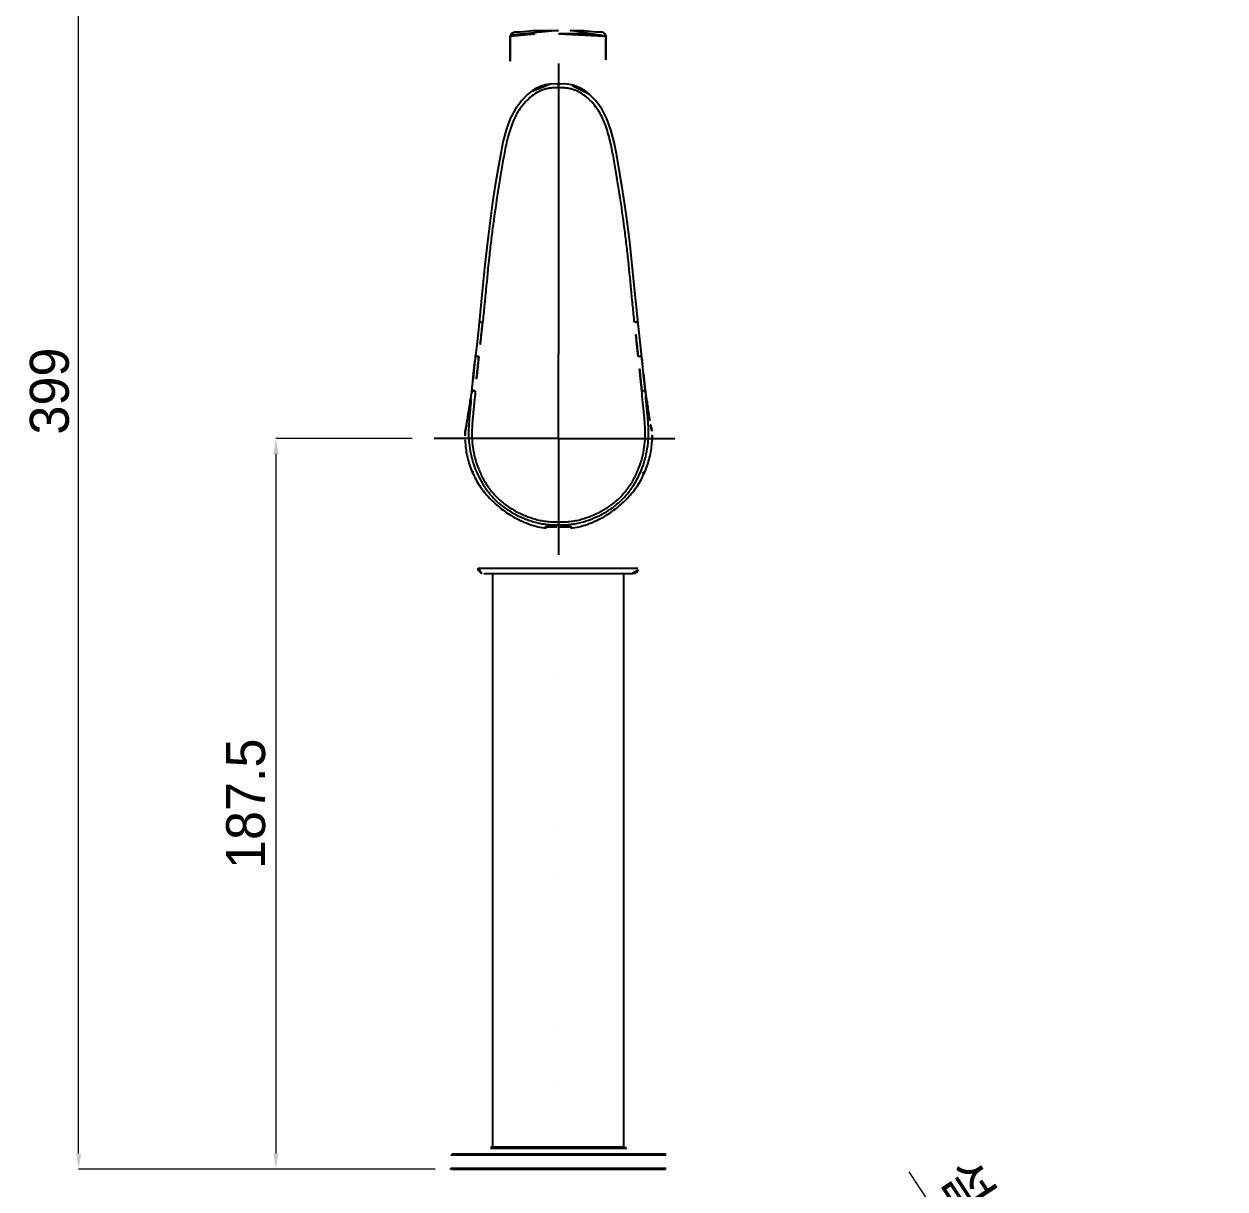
# Model space of a CAD drawing. Extents: x 16296671794 to 16296672922, y -37409618160 to -37409617334.
# Drawn here: x 16296671989.8 to 16296672298, y -37409617832.6 to -37409617533.7 of the extents above; entities that cross this region are included whole.
import ezdxf

# ---------------------------------------------------------------- set-up
doc = ezdxf.new("R2010")
doc.units = 0
doc.header["$LTSCALE"] = 10
doc.header["$MEASUREMENT"] = 0
doc.header["$PDMODE"] = 3
doc.header["$PDSIZE"] = -10
doc.linetypes.add('ACAD_ISO08W100', pattern=[36, 24, -3, 6, -3])
doc.linetypes.add('CENTER', pattern=[50.8, 31.75, -6.35, 6.35, -6.35])
doc.layers.get('0').update_dxf_attribs({"linetype": 'CONTINUOUS'})
doc.layers.get('DEFPOINTS').update_dxf_attribs({"linetype": 'CONTINUOUS'})
doc.layers.add('中心线', color=1, linetype='ACAD_ISO08W100', lineweight=20)
doc.layers.add('标注', color=1, linetype='CONTINUOUS')
doc.styles.add('Daelim Dimension', font='')
doc.styles.get('Daelim Dimension').set_extended_font_data('나눔고딕')
doc.dimstyles.new('DEFAULT', dxfattribs={"dimscale": 2, "dimtxt": 2, "dimasz": 2, "dimexe": 0, "dimexo": 2, "dimgap": 1, "dimtad": 1, "dimdec": 1, "dimzin": 9, "dimdsep": 46, "dimtxsty": 'Daelim Dimension', "dimcen": 0.5, "dimclrd": 252, "dimclre": 252, "dimclrt": 3, "dimadec": 1, "dimazin": 0, "dimtfac": 1, "dimtdec": 1, "dimtix": 1, "dimtmove": 0, "dimatfit": 3, "dimfxl": 1, "dimtolj": 1, "dimtzin": 1, "dimlwd": 9, "dimlwe": 9, "dimarcsym": 0})

# ---------------------------------------------------------------- blocks, each defined once
blk = doc.blocks.new('*D22')
at = {"color": 5, "lineweight": 9, "ltscale": 0.5, "transparency": 16777216}
for p, q in [((16296672089.391609, -37409617640.021133), (16296672054.406191, -37409617640.021133)), ((16296672054.406191, -37409617644.021133), (16296672054.406191, -37409617823.523003)), ((16296672095.315121, -37409617827.523003), (16296672054.406191, -37409617827.523003))]:
    blk.add_line(p, q, dxfattribs=at)
at = {"color": 5, "ltscale": 0.5, "transparency": 16777216}
for points in [[(16296672053.739519, -37409617644.021133), (16296672055.072861, -37409617644.021133), (16296672054.406191, -37409617640.021133)], [(16296672053.739519, -37409617823.523003), (16296672055.072861, -37409617823.523003), (16296672054.406191, -37409617827.523003)]]:
    blk.add_solid(points, dxfattribs=at)
at = {"layer": 'DEFPOINTS', "color": 0, "ltscale": 0.5, "transparency": 16777216}
for p in [(16296672093.391609, -37409617640.021133), (16296672054.406191, -37409617827.523003), (16296672099.315121, -37409617827.523003)]:
    blk.add_point(p, dxfattribs=at)
at = {"color": 7, "ltscale": 0.5, "transparency": 16777216, "insert": (16296672046.705191, -37409617733.772057), "char_height": 10, "attachment_point": 5, "rotation": 90, "style": 'Daelim Dimension'}
blk.add_mtext('\\A1;187.5', dxfattribs=at)
blk = doc.blocks.new('*D23')
at = {"color": 5, "lineweight": 9, "ltscale": 0.5, "transparency": 16777216}
for p, q in [((16296672122.83811, -37409617428.270447), (16296672003.77594, -37409617428.270447)), ((16296672003.77594, -37409617823.523003), (16296672003.77594, -37409617432.270447)), ((16296672083.56455, -37409617827.523003), (16296672003.77594, -37409617827.523003))]:
    blk.add_line(p, q, dxfattribs=at)
at = {"color": 5, "ltscale": 0.5, "transparency": 16777216}
for points in [[(16296672003.10927, -37409617432.270447), (16296672004.44261, -37409617432.270447), (16296672003.77594, -37409617428.270447)], [(16296672003.10927, -37409617823.523003), (16296672004.44261, -37409617823.523003), (16296672003.77594, -37409617827.523003)]]:
    blk.add_solid(points, dxfattribs=at)
at = {"layer": 'DEFPOINTS', "color": 0, "ltscale": 0.5, "transparency": 16777216}
for p in [(16296672003.77594, -37409617428.270447), (16296672126.83811, -37409617428.270447), (16296672087.56455, -37409617827.523003)]:
    blk.add_point(p, dxfattribs=at)
at = {"color": 7, "ltscale": 0.5, "transparency": 16777216, "insert": (16296671996.3253, -37409617627.896729), "char_height": 10, "attachment_point": 5, "rotation": 90, "style": 'Daelim Dimension'}
blk.add_mtext('\\A1;399', dxfattribs=at)
blk = doc.blocks.new('*D27')
at = {"color": 5, "lineweight": 9, "ltscale": 0.5, "transparency": 16777216}
for p, q in [((16296672216.89242, -37409617828.172417), (16296672271.61731, -37409617911.346733)), ((16296672293.603359, -37409617944.762497), (16296672273.81592, -37409617914.688309)), ((16296672295.80196, -37409617948.104073), (16296672298.00057, -37409617951.445648))]:
    blk.add_line(p, q, dxfattribs=at)
at = {"color": 5, "ltscale": 0.5, "transparency": 16777216}
for points in [[(16296672272.17424, -37409617910.980301), (16296672271.060381, -37409617911.713173), (16296672273.81592, -37409617914.688309)], [(16296672296.358891, -37409617947.73764), (16296672295.245029, -37409617948.470497), (16296672293.603359, -37409617944.762497)]]:
    blk.add_solid(points, dxfattribs=at)
at = {"layer": 'DEFPOINTS', "color": 0, "ltscale": 0.5, "transparency": 16777216}
for p in [(16296672273.81592, -37409617914.688309), (16296672293.603359, -37409617944.762497)]:
    blk.add_point(p, dxfattribs=at)
at = {"color": 7, "ltscale": 0.5, "transparency": 16777216, "insert": (16296672251.49666, -37409617862.600739), "char_height": 10, "attachment_point": 5, "rotation": 303.34308881, "style": 'Daelim Dimension'}
blk.add_mtext('\\A1;설치구멍 {\\H1.25x;\\C256;Ø36}', dxfattribs=at)

msp = doc.modelspace()

# ---------------------------------------------------------------- linework, layer by layer
for p, q in [((16296672126.95462, -37409617549.027687), (16296672124.775801, -37409617549.142593)), ((16296672124.79146, -37409617549.140617), (16296672124.775801, -37409617549.142578)), ((16296672126.954679, -37409617550.058617), (16296672126.95462, -37409617549.027687)), ((16296672129.15163, -37409617549.144882), (16296672126.95462, -37409617549.027687)), ((16296672129.151581, -37409617549.144867), (16296672129.11828, -37409617549.140663)), ((16296672130.32781, -37409617549.353577), (16296672129.11828, -37409617549.140663)), ((16296672119.026819, -37409617551.792297), (16296672119.022461, -37409617551.796021)), ((16296672134.89908, -37409617551.806419), (16296672134.88236, -37409617551.792152)), ((16296672147.94824, -37409617616.016571), (16296672147.61693, -37409617612.947601)), ((16296672148.491171, -37409617620.893738), (16296672147.94824, -37409617616.016571)), ((16296672148.69788, -37409617622.758377), (16296672148.48913, -37409617620.875008)), ((16296672149.0256, -37409617625.621696), (16296672148.69788, -37409617622.758377)), ((16296672104.3141, -37409617630.00515), (16296672103.79812, -37409617633.438393)), ((16296672104.31382, -37409617630.007072), (16296672104.3141, -37409617630.005157)), ((16296672104.36191, -37409617630.189453), (16296672104.387329, -37409617630.019386)), ((16296672149.547449, -37409617630.189453), (16296672149.52202, -37409617630.019386)), ((16296672149.982901, -37409617632.601547), (16296672149.595249, -37409617630.00515)), ((16296672103.575239, -37409617634.815109), (16296672103.500111, -37409617635.250076)), ((16296672103.796619, -37409617633.448013), (16296672103.575239, -37409617634.815109)), ((16296672103.64324, -37409617634.737717), (16296672103.79664, -37409617633.447807)), ((16296672103.79664, -37409617633.447807), (16296672103.79812, -37409617633.438393)), ((16296672103.815371, -37409617633.694283), (16296672103.85261, -37409617633.465446)), ((16296672103.85261, -37409617633.465446), (16296672103.854099, -37409617633.456261)), ((16296672150.112711, -37409617633.447807), (16296672149.982901, -37409617632.601547)), ((16296672150.056749, -37409617633.465446), (16296672150.05526, -37409617633.456261)), ((16296672150.09399, -37409617633.694283), (16296672150.056749, -37409617633.465446)), ((16296672150.266121, -37409617634.737717), (16296672150.112711, -37409617633.447807)), ((16296672150.33412, -37409617634.815109), (16296672150.11274, -37409617633.448013)), ((16296672103.452999, -37409617635.515297), (16296672102.99328, -37409617638.218521)), ((16296672103.548321, -37409617635.302551), (16296672103.55538, -37409617635.26088)), ((16296672126.954679, -37409617661.461021), (16296672126.954679, -37409617662.710007)), ((16296672123.704679, -37409617663.029427), (16296672123.704679, -37409617662.728439)), ((16296672130.204679, -37409617662.728439), (16296672130.204679, -37409617663.029427))]:
    msp.add_line(p, q)
for points in [[(16296672124.791479, -37409617549.14061), (16296672123.58156, -37409617549.353577), (16296672122.504271, -37409617549.671791), (16296672121.31905, -37409617550.205048), (16296672120.06078, -37409617550.98716), (16296672119.026819, -37409617551.792297)], [(16296672134.88236, -37409617551.792152), (16296672133.848591, -37409617550.987167), (16296672132.59033, -37409617550.205063), (16296672131.4051, -37409617549.671799), (16296672130.32781, -37409617549.353577)], [(16296672119.02239, -37409617551.796082), (16296672117.49259, -37409617553.309013), (16296672115.899269, -37409617555.463768), (16296672114.573429, -37409617557.991386), (16296672113.51527, -37409617560.862717), (16296672112.69161, -37409617564.018227), (16296672112.013741, -37409617567.428993), (16296672111.373739, -37409617571.111992), (16296672110.715509, -37409617575.105042), (16296672110.04561, -37409617579.459488), (16296672109.36804, -37409617584.247162), (16296672108.693489, -37409617589.563278), (16296672108.036711, -37409617595.53672), (16296672107.37104, -37409617602.34375)], [(16296672147.61693, -37409617612.947601), (16296672146.54022, -37409617602.363609), (16296672145.874729, -37409617595.557121), (16296672145.21833, -37409617589.584061), (16296672144.544149, -37409617584.268227), (16296672143.866899, -37409617579.480782), (16296672143.197269, -37409617575.126534), (16296672142.539289, -37409617571.133629), (16296672141.89958, -37409617567.450813), (16296672141.222561, -37409617564.040024), (16296672140.40062, -37409617560.884003), (16296672139.344891, -37409617558.011879), (16296672138.022051, -37409617555.482964), (16296672136.43185, -37409617553.326241), (16296672134.899099, -37409617551.806427)], [(16296672107.37104, -37409617602.34375), (16296672106.29442, -37409617612.928574), (16296672105.963221, -37409617615.997566), (16296672105.419571, -37409617620.881027)], [(16296672105.420231, -37409617620.875), (16296672105.053869, -37409617624.148407), (16296672104.88376, -37409617625.621696), (16296672104.71788, -37409617627.008339)], [(16296672104.71788, -37409617627.008339), (16296672104.57777, -37409617628.118797), (16296672104.44482, -37409617629.099983), (16296672104.31382, -37409617630.007072)], [(16296672149.331591, -37409617628.118797), (16296672149.191481, -37409617627.008339), (16296672149.0256, -37409617625.621696)], [(16296672149.595539, -37409617630.007072), (16296672149.46454, -37409617629.099983), (16296672149.331591, -37409617628.118797)], [(16296672150.46727, -37409617635.56398), (16296672150.455721, -37409617635.504066), (16296672150.33412, -37409617634.815109)], [(16296672103.500111, -37409617635.250076), (16296672103.45364, -37409617635.504066), (16296672103.452721, -37409617635.515244)]]:
    msp.add_lwpolyline(points)
for centre, radius, start, end in [((16296671438.45853, -37409617530.690804), 673.295878, 351.516208746, 351.720788105), ((16296672815.450821, -37409617530.690804), 673.295872, 188.279211895, 188.483791254), ((16296671878.42491, -37409617596.831993), 228.384885, 350.772081, 351.27261523), ((16296671782.462191, -37409617582.050827), 325.479269, 351.26420691, 351.49455611), ((16296672471.44718, -37409617582.050827), 325.479284, 188.50544389, 188.73579309), ((16296672375.48444, -37409617596.831993), 228.384885, 188.72738477, 189.227919), ((16296671894.941851, -37409617599.944679), 211.581747, 350.39145225, 350.53507272), ((16296671813.285089, -37409617586.309486), 294.369085, 350.53106629, 350.73665174), ((16296672440.62426, -37409617586.309486), 294.369085, 189.26334826, 189.46893371), ((16296672355.504299, -37409617600.526031), 208.070096, 189.46404695, 189.62141157), ((16296672121.77463, -37409617641.782333), 29.358554, 6.97240172, 12.22829834), ((16296672111.56303, -37409617640.217079), 8.604509, 181.28658748, 182.69460279), ((16296672142.02293, -37409617640.205841), 8.928078, 357.33077937, 358.688053)]:
    msp.add_arc(centre, radius, start, end)
for points, knots in [([(16296672126.954679, -37409617535.415253), (16296672126.954679, -37409617535.415253), (16296672123.57012, -37409617535.415253), (16296672123.57012, -37409617535.415253), (16296672123.57012, -37409617535.415253), (16296672123.57012, -37409617535.415253), (16296672120.468109, -37409617535.415253), (16296672120.468109, -37409617535.415253), (16296672120.468109, -37409617535.415253), (16296672120.468109, -37409617535.415253), (16296672117.08149, -37409617535.697807), (16296672117.08149, -37409617535.697807), (16296672117.08149, -37409617535.697807), (16296672117.08149, -37409617535.697807), (16296672116.23587, -37409617535.697807), (16296672116.23587, -37409617535.697807), (16296672116.23587, -37409617535.697807), (16296672116.23587, -37409617535.697807), (16296672115.6728, -37409617535.697807), (16296672115.6728, -37409617535.697807), (16296672115.6728, -37409617535.697807), (16296672115.6728, -37409617535.697807), (16296672115.109739, -37409617535.978317), (16296672115.109739, -37409617535.978317), (16296672115.109739, -37409617535.978317), (16296672115.109739, -37409617535.978317), (16296672114.827181, -37409617536.26088), (16296672114.827181, -37409617536.26088), (16296672114.827181, -37409617536.26088), (16296672114.827181, -37409617536.26088), (16296672114.544609, -37409617536.543442), (16296672114.544609, -37409617536.543442), (16296672114.544609, -37409617536.543442), (16296672114.544609, -37409617536.543442), (16296672114.544609, -37409617536.823936), (16296672114.544609, -37409617536.823936)], [0, 0, 0, 0, 0.1111111111, 0.1111111111, 0.1111111111, 0.1111111211, 0.2222222222, 0.2222222222, 0.2222222222, 0.2222222322, 0.3333333333, 0.3333333333, 0.3333333333, 0.3333333433, 0.4444444444, 0.4444444444, 0.4444444444, 0.4444444544, 0.5555555556, 0.5555555556, 0.5555555556, 0.5555555656, 0.6666666667, 0.6666666667, 0.6666666667, 0.6666666767, 0.7777777778, 0.7777777778, 0.7777777778, 0.7777777878, 0.8888888889, 0.8888888889, 0.8888888889, 0.8888888989, 1, 1, 1, 1]), ([(16296672139.08424, -37409617536.823936), (16296672139.08424, -37409617536.823936), (16296672139.08424, -37409617536.543442), (16296672139.08424, -37409617536.543442), (16296672139.08424, -37409617536.543442), (16296672139.08424, -37409617536.543442), (16296672138.79962, -37409617536.26088), (16296672138.79962, -37409617536.26088), (16296672138.79962, -37409617536.26088), (16296672138.79962, -37409617536.26088), (16296672138.519119, -37409617535.978317), (16296672138.519119, -37409617535.978317), (16296672138.519119, -37409617535.978317), (16296672138.519119, -37409617535.978317), (16296672138.234489, -37409617535.697807), (16296672138.234489, -37409617535.697807), (16296672138.234489, -37409617535.697807), (16296672138.234489, -37409617535.697807), (16296672137.38887, -37409617535.697807), (16296672137.38887, -37409617535.697807), (16296672137.38887, -37409617535.697807), (16296672137.38887, -37409617535.697807), (16296672136.54324, -37409617535.697807), (16296672136.54324, -37409617535.697807), (16296672136.54324, -37409617535.697807), (16296672136.54324, -37409617535.697807), (16296672133.44124, -37409617535.415253), (16296672133.44124, -37409617535.415253), (16296672133.44124, -37409617535.415253), (16296672133.44124, -37409617535.415253), (16296672130.056681, -37409617535.415253), (16296672130.056681, -37409617535.415253), (16296672130.056681, -37409617535.415253), (16296672130.056681, -37409617535.415253), (16296672126.954679, -37409617535.415253), (16296672126.954679, -37409617535.415253)], [0, 0, 0, 0, 0.1111111111, 0.1111111111, 0.1111111111, 0.1111111211, 0.2222222222, 0.2222222222, 0.2222222222, 0.2222222322, 0.3333333333, 0.3333333333, 0.3333333333, 0.3333333433, 0.4444444444, 0.4444444444, 0.4444444444, 0.4444444544, 0.5555555556, 0.5555555556, 0.5555555556, 0.5555555656, 0.6666666667, 0.6666666667, 0.6666666667, 0.6666666767, 0.7777777778, 0.7777777778, 0.7777777778, 0.7777777878, 0.8888888889, 0.8888888889, 0.8888888889, 0.8888888989, 1, 1, 1, 1]), ([(16296672114.544609, -37409617536.823936), (16296672114.544609, -37409617536.823936), (16296672114.827181, -37409617536.823936), (16296672114.827181, -37409617536.823936), (16296672114.827181, -37409617536.823936), (16296672114.827181, -37409617536.823936), (16296672115.39024, -37409617536.823936), (16296672115.39024, -37409617536.823936), (16296672115.39024, -37409617536.823936), (16296672115.39024, -37409617536.823936), (16296672115.95537, -37409617536.543442), (16296672115.95537, -37409617536.543442), (16296672115.95537, -37409617536.543442), (16296672115.95537, -37409617536.543442), (16296672117.64662, -37409617536.543442), (16296672117.64662, -37409617536.543442), (16296672117.64662, -37409617536.543442), (16296672117.64662, -37409617536.543442), (16296672120.748619, -37409617536.26088), (16296672120.748619, -37409617536.26088), (16296672120.748619, -37409617536.26088), (16296672120.748619, -37409617536.26088), (16296672126.954679, -37409617536.26088), (16296672126.954679, -37409617536.26088)], [0, 0, 0, 0, 0.1666666667, 0.1666666667, 0.1666666667, 0.1666666767, 0.3333333333, 0.3333333333, 0.3333333333, 0.3333333433, 0.5, 0.5, 0.5, 0.50000001, 0.6666666667, 0.6666666667, 0.6666666667, 0.6666666767, 0.8333333333, 0.8333333333, 0.8333333333, 0.8333333433, 1, 1, 1, 1]), ([(16296672126.954679, -37409617536.26088), (16296672126.954679, -37409617536.26088), (16296672133.15868, -37409617536.26088), (16296672133.15868, -37409617536.26088), (16296672133.15868, -37409617536.26088), (16296672133.15868, -37409617536.26088), (16296672135.980181, -37409617536.543442), (16296672135.980181, -37409617536.543442), (16296672135.980181, -37409617536.543442), (16296672135.980181, -37409617536.543442), (16296672137.673491, -37409617536.543442), (16296672137.673491, -37409617536.543442), (16296672137.673491, -37409617536.543442), (16296672137.673491, -37409617536.543442), (16296672138.519119, -37409617536.823936), (16296672138.519119, -37409617536.823936), (16296672138.519119, -37409617536.823936), (16296672138.519119, -37409617536.823936), (16296672138.79962, -37409617536.823936), (16296672138.79962, -37409617536.823936), (16296672138.79962, -37409617536.823936), (16296672138.79962, -37409617536.823936), (16296672139.08424, -37409617536.823936), (16296672139.08424, -37409617536.823936)], [0, 0, 0, 0, 0.1666666667, 0.1666666667, 0.1666666667, 0.1666666767, 0.3333333333, 0.3333333333, 0.3333333333, 0.3333333433, 0.5, 0.5, 0.5, 0.50000001, 0.6666666667, 0.6666666667, 0.6666666667, 0.6666666767, 0.8333333333, 0.8333333333, 0.8333333333, 0.8333333433, 1, 1, 1, 1]), ([(16296672126.954679, -37409617550.058617), (16296672126.59985, -37409617550.058647), (16296672125.89028, -37409617550.073753), (16296672124.827841, -37409617550.153664), (16296672123.779909, -37409617550.350571), (16296672122.42329, -37409617550.769867), (16296672120.842461, -37409617551.5998), (16296672119.168921, -37409617552.920517), (16296672117.720039, -37409617554.482986), (16296672116.10243, -37409617556.813271), (16296672114.646299, -37409617560.066544), (16296672113.73176, -37409617563.488533), (16296672113.162189, -37409617566.260651), (16296672112.777861, -37409617568.348167), (16296672112.41688, -37409617570.43914), (16296672112.059879, -37409617572.530128), (16296672111.71423, -37409617574.622307), (16296672111.048189, -37409617578.80677), (16296672110.334181, -37409617583.695938), (16296672109.62038, -37409617589.293694), (16296672108.98181, -37409617594.890984), (16296672108.4417, -37409617600.493149), (16296672107.902361, -37409617606.088898), (16296672107.610331, -37409617608.881302), (16296672107.455231, -37409617610.27552)], [0, 0, 0, 0, 0.0157107609, 0.0314174817, 0.0471180321, 0.0628135163, 0.0941477059, 0.1254855013, 0.1568167829, 0.1881449828, 0.2507266079, 0.3133698041, 0.3447021147, 0.3760283455, 0.4073461462, 0.4386535162, 0.469950203, 0.50123605, 0.6262606484, 0.6887003151, 0.7510882719, 0.8756902442, 0.9378876042, 1, 1, 1, 1]), ([(16296672124.77582, -37409617549.142593), (16296672124.244671, -37409617549.209633), (16296672123.190929, -37409617549.42659), (16296672121.6847, -37409617550.000214), (16296672120.2876, -37409617550.798813), (16296672119.433451, -37409617551.445869), (16296672119.026831, -37409617551.792297)], [0, 0, 0, 0, 0.2502622704, 0.5004536346, 0.7502891106, 1, 1, 1, 1]), ([(16296672146.454121, -37409617610.27552), (16296672146.299021, -37409617608.881302), (16296672146.007, -37409617606.088882), (16296672145.467661, -37409617600.493111), (16296672144.92754, -37409617594.890907), (16296672144.28896, -37409617589.293602), (16296672143.575159, -37409617583.695831), (16296672142.861139, -37409617578.806648), (16296672142.19511, -37409617574.622162), (16296672141.849449, -37409617572.529984), (16296672141.49247, -37409617570.438972), (16296672141.131451, -37409617568.348), (16296672140.747169, -37409617566.26046), (16296672140.17746, -37409617563.488373), (16296672139.263041, -37409617560.066383), (16296672137.806881, -37409617556.813164), (16296672136.18928, -37409617554.482964), (16296672134.74041, -37409617552.920486), (16296672133.066891, -37409617551.599808), (16296672131.48608, -37409617550.769867), (16296672130.129459, -37409617550.350578), (16296672129.08153, -37409617550.153664), (16296672128.019079, -37409617550.073753), (16296672127.309509, -37409617550.058647), (16296672126.954679, -37409617550.058617)], [0, 0, 0, 0, 0.062112651, 0.1243102648, 0.2489127446, 0.3113009554, 0.3737408775, 0.4987659796, 0.5300519549, 0.5613487695, 0.592656269, 0.6239741989, 0.6553005688, 0.6866330653, 0.7492761581, 0.8118562847, 0.84318406, 0.8745147873, 0.9058523776, 0.9371862469, 0.9528817761, 0.9685824498, 0.9842891736, 1, 1, 1, 1]), ([(16296672134.882351, -37409617551.792152), (16296672134.476891, -37409617551.446716), (16296672133.62529, -37409617550.801392), (16296672132.232679, -37409617550.004333), (16296672130.731461, -37409617549.430649), (16296672129.681101, -37409617549.212608), (16296672129.151569, -37409617549.144867)], [0, 0, 0, 0, 0.2497106417, 0.499543347, 0.7497331159, 1, 1, 1, 1]), ([(16296672106.59053, -37409617610.029991), (16296672106.58952, -37409617610.040482), (16296672106.60903, -37409617610.067741), (16296672106.689039, -37409617610.113777), (16296672106.86215, -37409617610.171417), (16296672107.13109, -37409617610.229668), (16296672107.340611, -37409617610.261414), (16296672107.455231, -37409617610.27552)], [0, 0, 0, 0, 0.0344941488, 0.0957205064, 0.3077685955, 0.6218718472, 1, 1, 1, 1]), ([(16296672147.31913, -37409617610.033257), (16296672147.32003, -37409617610.042938), (16296672147.298519, -37409617610.067963), (16296672147.25186, -37409617610.09536), (16296672147.1742, -37409617610.12957), (16296672147.020901, -37409617610.176781), (16296672146.777719, -37409617610.229942), (16296672146.56871, -37409617610.261383), (16296672146.454121, -37409617610.27552)], [0, 0, 0, 0, 0.0319002644, 0.092985466, 0.1850528102, 0.306056378, 0.6209473275, 1, 1, 1, 1]), ([(16296672107.455231, -37409617610.27552), (16296672107.308821, -37409617611.742493), (16296672107.00404, -37409617614.672882), (16296672106.67281, -37409617617.600357), (16296672106.50819, -37409617619.063026)], [0, 0, 0, 0, 0.5003991716, 1, 1, 1, 1]), ([(16296672147.401171, -37409617619.063026), (16296672147.23654, -37409617617.600357), (16296672146.905319, -37409617614.672882), (16296672146.60054, -37409617611.742493), (16296672146.454121, -37409617610.27552)], [0, 0, 0, 0, 0.4996008375, 1, 1, 1, 1]), ([(16296672106.50819, -37409617619.063026), (16296672106.39403, -37409617619.047836), (16296672106.229691, -37409617619.02108), (16296672106.02379, -37409617618.974876), (16296672105.89587, -37409617618.939453), (16296672105.79212, -37409617618.903687), (16296672105.71566, -37409617618.867363), (16296672105.666349, -37409617618.83493), (16296672105.649441, -37409617618.804413), (16296672105.650709, -37409617618.792618)], [0, 0, 0, 0, 0.3750704676, 0.5416775919, 0.6870754967, 0.8070996679, 0.8988863184, 0.961374945, 1, 1, 1, 1]), ([(16296672106.50819, -37409617619.063026), (16296672106.3424, -37409617620.536926), (16296672106.01722, -37409617623.483437), (16296672105.73019, -37409617626.433922), (16296672105.59037, -37409617627.90844)], [0, 0, 0, 0, 0.5003491493, 1, 1, 1, 1]), ([(16296672147.401171, -37409617619.063026), (16296672147.515329, -37409617619.047836), (16296672147.67967, -37409617619.021072), (16296672147.885559, -37409617618.974869), (16296672148.013479, -37409617618.93943), (16296672148.117229, -37409617618.903664), (16296672148.193689, -37409617618.867332), (16296672148.243, -37409617618.8349), (16296672148.259911, -37409617618.804382), (16296672148.25864, -37409617618.792587)], [0, 0, 0, 0, 0.3750665495, 0.5416728406, 0.6870708114, 0.8070959748, 0.8988844148, 0.9613750368, 1, 1, 1, 1]), ([(16296672105.41958, -37409617620.880966), (16296672105.296761, -37409617622.008659), (16296672105.059299, -37409617624.262741), (16296672104.84346, -37409617626.518982), (16296672104.737061, -37409617627.646141)], [0, 0, 0, 0, 0.5004803638, 1, 1, 1, 1]), ([(16296672148.318991, -37409617627.90844), (16296672148.17915, -37409617626.433922), (16296672147.892151, -37409617623.483437), (16296672147.566959, -37409617620.536926), (16296672147.401171, -37409617619.063026)], [0, 0, 0, 0, 0.4996508637, 1, 1, 1, 1]), ([(16296672149.172291, -37409617627.646141), (16296672149.06609, -37409617626.521103), (16296672148.85067, -37409617624.269112), (16296672148.613729, -37409617622.019257), (16296672148.491171, -37409617620.893707)], [0, 0, 0, 0, 0.4995204174, 1, 1, 1, 1]), ([(16296672105.59037, -37409617627.90844), (16296672105.50034, -37409617628.862556), (16296672105.36631, -37409617630.293388), (16296672105.18047, -37409617632.199898), (16296672105.03545, -37409617633.62796), (16296672104.89941, -37409617635.056458), (16296672104.75153, -37409617636.96373), (16296672104.68372, -37409617638.879189), (16296672104.773199, -37409617640.793709), (16296672104.977961, -37409617642.703484), (16296672105.45031, -37409617645.067291), (16296672106.35096, -37409617647.821327), (16296672107.58091, -37409617650.453857), (16296672108.88105, -37409617652.504662), (16296672110.085939, -37409617654.027046), (16296672111.398211, -37409617655.463661), (16296672113.24563, -37409617657.06366), (16296672115.72196, -37409617658.631447), (16296672118.3654, -37409617659.896919), (16296672120.44589, -37409617660.615448), (16296672121.863951, -37409617660.978813), (16296672122.579201, -37409617661.136673), (16296672123.30069, -37409617661.263863), (16296672124.269991, -37409617661.385063), (16296672125.489799, -37409617661.455353), (16296672126.466379, -37409617661.461021), (16296672126.954679, -37409617661.461021)], [0, 0, 0, 0, 0.0619526365, 0.0929006826, 0.123829474, 0.154745429, 0.185657926, 0.2475022591, 0.2784725554, 0.3094827029, 0.3716036912, 0.4338989132, 0.4963596262, 0.5589755463, 0.5903578939, 0.6217750983, 0.6846601847, 0.7476485708, 0.8106898574, 0.8737533644, 0.8895316506, 0.9053110584, 0.9210916008, 0.9368734874, 0.968434173, 1, 1, 1, 1]), ([(16296672105.59037, -37409617627.90844), (16296672105.479031, -37409617627.895279), (16296672105.27486, -37409617627.864677), (16296672105.01124, -37409617627.803391), (16296672104.840019, -37409617627.742661), (16296672104.758011, -37409617627.688438), (16296672104.737961, -37409617627.65818), (16296672104.737061, -37409617627.645111)], [0, 0, 0, 0, 0.3681647171, 0.6764927482, 0.8905453466, 0.9569639215, 1, 1, 1, 1]), ([(16296672126.954679, -37409617661.461021), (16296672127.44298, -37409617661.461021), (16296672128.419559, -37409617661.455353), (16296672129.63937, -37409617661.385063), (16296672130.608669, -37409617661.263863), (16296672131.33016, -37409617661.136673), (16296672132.04541, -37409617660.978813), (16296672133.46347, -37409617660.615448), (16296672135.54397, -37409617659.896919), (16296672138.187401, -37409617658.631432), (16296672140.66374, -37409617657.063652), (16296672142.511169, -37409617655.463654), (16296672143.823429, -37409617654.027023), (16296672145.02833, -37409617652.504646), (16296672146.328461, -37409617650.453819), (16296672147.558399, -37409617647.821297), (16296672148.45907, -37409617645.067268), (16296672148.931379, -37409617642.703453), (16296672149.136181, -37409617640.793694), (16296672149.225639, -37409617638.879173), (16296672149.157829, -37409617636.963722), (16296672149.009951, -37409617635.056458), (16296672148.87389, -37409617633.62796), (16296672148.728889, -37409617632.199898), (16296672148.543039, -37409617630.293388), (16296672148.409019, -37409617628.862556), (16296672148.318991, -37409617627.90844)], [0, 0, 0, 0, 0.0315658311, 0.0631265212, 0.0789084103, 0.0946889557, 0.1104683663, 0.1262466507, 0.1893101503, 0.2523513949, 0.3153401179, 0.3782255079, 0.4096427028, 0.4410250478, 0.5036409033, 0.5661016658, 0.6283969038, 0.6905178856, 0.7215279759, 0.7524980696, 0.8143420361, 0.8452545435, 0.8761705075, 0.9070993069, 0.9380473559, 1, 1, 1, 1]), ([(16296672148.318991, -37409617627.90844), (16296672148.430321, -37409617627.895248), (16296672148.634489, -37409617627.864594), (16296672148.89809, -37409617627.80323), (16296672149.069281, -37409617627.742447), (16296672149.151251, -37409617627.688217), (16296672149.171289, -37409617627.657967), (16296672149.17218, -37409617627.644897)], [0, 0, 0, 0, 0.3681958639, 0.6765376468, 0.8905801747, 0.9569834795, 1, 1, 1, 1]), ([(16296672104.513041, -37409617630.025932), (16296672104.468731, -37409617630.492767), (16296672104.37948, -37409617631.426086), (16296672104.23929, -37409617632.825233), (16296672104.10108, -37409617634.224342), (16296672103.9422, -37409617636.092697), (16296672103.845011, -37409617637.968262), (16296672103.876101, -37409617639.846817), (16296672104.01119, -37409617641.72438), (16296672104.378241, -37409617644.057419), (16296672105.384109, -37409617647.702652), (16296672106.99995, -37409617651.171227), (16296672109.216909, -37409617654.259109), (16296672111.18268, -37409617656.343697), (16296672113.05986, -37409617657.82579), (16296672114.670549, -37409617658.852226), (16296672116.340059, -37409617659.783691), (16296672118.084829, -37409617660.575623), (16296672119.885851, -37409617661.219017), (16296672121.033689, -37409617661.555496), (16296672121.96339, -37409617661.780151), (16296672122.900101, -37409617661.973953), (16296672124.086229, -37409617662.136719), (16296672125.519831, -37409617662.213272), (16296672126.47641, -37409617662.218826), (16296672126.954679, -37409617662.218826)], [0, 0, 0, 0, 0.0309233105, 0.0618268392, 0.0927264047, 0.1236311506, 0.1854834496, 0.216458347, 0.2474681318, 0.3095659943, 0.3718078714, 0.4964923313, 0.5591416215, 0.6219105418, 0.6847928654, 0.7162861703, 0.7477935031, 0.8108078809, 0.8423333604, 0.8738616756, 0.8896288481, 0.9053964923, 0.9369263278, 0.9684610881, 1, 1, 1, 1]), ([(16296672104.16543, -37409617631.485832), (16296672104.176121, -37409617631.365517), (16296672104.18491, -37409617631.121857), (16296672104.219749, -37409617630.754784), (16296672104.261709, -37409617630.382347), (16296672104.29534, -37409617630.132668), (16296672104.31382, -37409617630.007072)], [0, 0, 0, 0, 0.2437264188, 0.4916833899, 0.7438335947, 1, 1, 1, 1]), ([(16296672126.954679, -37409617662.218826), (16296672127.432949, -37409617662.218826), (16296672128.38953, -37409617662.213272), (16296672129.82313, -37409617662.136719), (16296672131.00926, -37409617661.973953), (16296672131.945971, -37409617661.780151), (16296672132.875669, -37409617661.555496), (16296672134.02352, -37409617661.219009), (16296672135.82453, -37409617660.575623), (16296672137.569281, -37409617659.783669), (16296672139.238831, -37409617658.852249), (16296672140.849501, -37409617657.825768), (16296672142.726709, -37409617656.343697), (16296672144.692459, -37409617654.259087), (16296672146.90943, -37409617651.171204), (16296672148.525249, -37409617647.702606), (16296672149.53113, -37409617644.057404), (16296672149.898199, -37409617641.724358), (16296672150.03323, -37409617639.846802), (16296672150.064381, -37409617637.968246), (16296672149.96714, -37409617636.092697), (16296672149.808281, -37409617634.224342), (16296672149.670071, -37409617632.825233), (16296672149.529881, -37409617631.426086), (16296672149.44063, -37409617630.492767), (16296672149.39632, -37409617630.025932)], [0, 0, 0, 0, 0.0315389172, 0.0630736833, 0.094603525, 0.1103711728, 0.1261383461, 0.1576666548, 0.1891921315, 0.252206495, 0.2837137894, 0.3152073048, 0.3780901176, 0.4408590682, 0.5035083032, 0.6281928015, 0.6904347035, 0.7525325104, 0.7835421235, 0.8145167333, 0.8763688274, 0.9072735781, 0.9381731506, 0.9690766845, 1, 1, 1, 1]), ([(16296672149.743931, -37409617631.485832), (16296672149.733231, -37409617631.365517), (16296672149.724449, -37409617631.121857), (16296672149.68961, -37409617630.754784), (16296672149.64765, -37409617630.382347), (16296672149.614019, -37409617630.132668), (16296672149.595539, -37409617630.007072)], [0, 0, 0, 0, 0.2437264188, 0.4916833899, 0.7438335947, 1, 1, 1, 1]), ([(16296672102.99328, -37409617638.218521), (16296672103.08806, -37409617637.810303), (16296672103.283819, -37409617636.839973), (16296672103.45295, -37409617635.864983), (16296672103.548321, -37409617635.302551)], [0, 0, 0, 0, 0.423513495, 1, 1, 1, 1]), ([(16296672150.91608, -37409617638.218521), (16296672150.821301, -37409617637.810303), (16296672150.62554, -37409617636.839973), (16296672150.456409, -37409617635.864983), (16296672150.36104, -37409617635.302551)], [0, 0, 0, 0, 0.423513495, 1, 1, 1, 1]), ([(16296672102.99328, -37409617638.218521), (16296672102.98497, -37409617638.403214), (16296672102.95612, -37409617639.133347), (16296672102.94812, -37409617639.864563), (16296672102.960699, -37409617640.410294)], [0, 0, 0, 0, 0.2529924494, 1, 1, 1, 1]), ([(16296672102.96804, -37409617640.62159), (16296672103.02952, -37409617641.919296), (16296672103.279221, -37409617643.867081), (16296672103.93984, -37409617646.392471), (16296672104.826851, -37409617648.871803), (16296672106.041361, -37409617651.241158), (16296672107.561951, -37409617653.432877), (16296672108.85931, -37409617654.987801), (16296672110.2924, -37409617656.440567), (16296672112.367821, -37409617658.243828), (16296672114.65571, -37409617659.825233), (16296672117.128, -37409617661.119217), (16296672119.07872, -37409617661.939102), (16296672121.10697, -37409617662.586899), (16296672122.500919, -37409617662.880241), (16296672123.204679, -37409617662.992287)], [0, 0, 0, 0, 0.1197810182, 0.1799708934, 0.2404323982, 0.3623102893, 0.4239670473, 0.4861223317, 0.5487746742, 0.6119033304, 0.7394520382, 0.8039741723, 0.868935326, 0.9342971594, 1, 1, 1, 1]), ([(16296672130.704679, -37409617662.992287), (16296672131.40844, -37409617662.880241), (16296672132.802389, -37409617662.586899), (16296672134.830641, -37409617661.939102), (16296672136.781361, -37409617661.119209), (16296672139.253651, -37409617659.825233), (16296672141.54154, -37409617658.243828), (16296672143.616949, -37409617656.440582), (16296672145.050051, -37409617654.987808), (16296672146.347401, -37409617653.432877), (16296672147.868, -37409617651.241173), (16296672149.08251, -37409617648.871803), (16296672149.969509, -37409617646.392479), (16296672150.630131, -37409617643.867088), (16296672150.879841, -37409617641.919296), (16296672150.94132, -37409617640.62159)], [0, 0, 0, 0, 0.0657028632, 0.1310647029, 0.1960258467, 0.2605479566, 0.3880965861, 0.4512251987, 0.5138774991, 0.5760327246, 0.6376894894, 0.7595674395, 0.8200289831, 0.8802189166, 1, 1, 1, 1]), ([(16296672150.94866, -37409617640.410294), (16296672150.952829, -37409617640.229683), (16296672150.9618, -37409617639.498917), (16296672150.9408, -37409617638.768082), (16296672150.91608, -37409617638.218521)], [0, 0, 0, 0, 0.2472054105, 1, 1, 1, 1]), ([(16296672104.956051, -37409617648.479446), (16296672104.956051, -37409617648.479446), (16296672104.956051, -37409617648.762009), (16296672104.956051, -37409617648.762009), (16296672104.956051, -37409617648.762009), (16296672104.956051, -37409617648.762009), (16296672104.956051, -37409617649.044571), (16296672104.956051, -37409617649.044571)], [0, 0, 0, 0, 0.5, 0.5, 0.5, 0.50000001, 1, 1, 1, 1]), ([(16296672148.6728, -37409617649.044571), (16296672148.6728, -37409617649.044571), (16296672148.6728, -37409617648.762009), (16296672148.6728, -37409617648.762009), (16296672148.6728, -37409617648.762009), (16296672148.6728, -37409617648.762009), (16296672148.6728, -37409617648.479446), (16296672148.6728, -37409617648.479446)], [0, 0, 0, 0, 0.5, 0.5, 0.5, 0.50000001, 1, 1, 1, 1]), ([(16296672123.204679, -37409617662.992287), (16296672123.270149, -37409617663.002724), (16296672123.36463, -37409617663.016029), (16296672123.48403, -37409617663.02903), (16296672123.55825, -37409617663.03521), (16296672123.61721, -37409617663.038567), (16296672123.66374, -37409617663.038628), (16296672123.687309, -37409617663.037277), (16296672123.704679, -37409617663.033096), (16296672123.704679, -37409617663.029427)], [0, 0, 0, 0, 0.3942259331, 0.5667639164, 0.7150374764, 0.8349429939, 0.9234493641, 0.9782403933, 1, 1, 1, 1]), ([(16296672123.704679, -37409617662.728439), (16296672123.704679, -37409617662.720222), (16296672123.7194, -37409617662.708221), (16296672123.741659, -37409617662.700508), (16296672123.78339, -37409617662.6903), (16296672123.85405, -37409617662.682549), (16296672124.016001, -37409617662.673737), (16296672124.28672, -37409617662.674393), (16296672124.685699, -37409617662.68187), (16296672125.171869, -37409617662.69297), (16296672125.726629, -37409617662.702797), (16296672126.328621, -37409617662.708893), (16296672126.743299, -37409617662.710007), (16296672126.954679, -37409617662.710007)], [0, 0, 0, 0, 0.0075536806, 0.013996447, 0.0225955631, 0.0465382573, 0.079506605, 0.1715511693, 0.2954495977, 0.4464368948, 0.6187035166, 0.8056314094, 1, 1, 1, 1]), ([(16296672126.954679, -37409617662.710007), (16296672127.166071, -37409617662.710007), (16296672127.58075, -37409617662.708893), (16296672128.182751, -37409617662.702797), (16296672128.737499, -37409617662.69297), (16296672129.22366, -37409617662.68187), (16296672129.622641, -37409617662.674393), (16296672129.89336, -37409617662.673737), (16296672130.055309, -37409617662.682549), (16296672130.125971, -37409617662.6903), (16296672130.1677, -37409617662.700508), (16296672130.18996, -37409617662.708221), (16296672130.204679, -37409617662.720222), (16296672130.204679, -37409617662.728439)], [0, 0, 0, 0, 0.1943722863, 0.381303265, 0.5535676564, 0.7045521673, 0.8284498927, 0.9204940406, 0.9534620811, 0.9774044212, 0.986003483, 0.9924462707, 1, 1, 1, 1]), ([(16296672130.204679, -37409617663.029427), (16296672130.204679, -37409617663.033096), (16296672130.22204, -37409617663.037277), (16296672130.245609, -37409617663.038628), (16296672130.29215, -37409617663.038567), (16296672130.35111, -37409617663.03521), (16296672130.42532, -37409617663.02903), (16296672130.544729, -37409617663.016029), (16296672130.6392, -37409617663.002724), (16296672130.704679, -37409617662.992287)], [0, 0, 0, 0, 0.0217596067, 0.0765506359, 0.1650570061, 0.2849625236, 0.4332360836, 0.6057740669, 1, 1, 1, 1]), ([(16296672106.3668, -37409617673.293381), (16296672106.3668, -37409617673.293381), (16296672106.3668, -37409617673.856453), (16296672106.3668, -37409617673.856453), (16296672106.3668, -37409617673.856453), (16296672106.3668, -37409617673.856453), (16296672106.927799, -37409617674.419502), (16296672106.927799, -37409617674.419502), (16296672106.927799, -37409617674.419502), (16296672106.927799, -37409617674.419502), (16296672107.212429, -37409617674.704132), (16296672107.212429, -37409617674.704132), (16296672107.212429, -37409617674.704132), (16296672107.212429, -37409617674.704132), (16296672107.77343, -37409617674.704132), (16296672107.77343, -37409617674.704132)], [0, 0, 0, 0, 0.25, 0.25, 0.25, 0.25000001, 0.5, 0.5, 0.5, 0.50000001, 0.75, 0.75, 0.75, 0.75000001, 1, 1, 1, 1]), ([(16296672145.851299, -37409617674.704132), (16296672145.851299, -37409617674.704132), (16296672146.41643, -37409617674.704132), (16296672146.41643, -37409617674.704132), (16296672146.41643, -37409617674.704132), (16296672146.41643, -37409617674.704132), (16296672146.97949, -37409617674.419502), (16296672146.97949, -37409617674.419502), (16296672146.97949, -37409617674.419502), (16296672146.97949, -37409617674.419502), (16296672147.262051, -37409617673.856453), (16296672147.262051, -37409617673.856453), (16296672147.262051, -37409617673.856453), (16296672147.262051, -37409617673.856453), (16296672147.262051, -37409617673.293381), (16296672147.262051, -37409617673.293381)], [0, 0, 0, 0, 0.25, 0.25, 0.25, 0.25000001, 0.5, 0.5, 0.5, 0.50000001, 0.75, 0.75, 0.75, 0.75000001, 1, 1, 1, 1]), ([(16296672154.59424, -37409617823.857941), (16296672154.59424, -37409617823.857941), (16296672154.31374, -37409617823.857941), (16296672154.31374, -37409617823.857941), (16296672154.31374, -37409617823.857941), (16296672154.31374, -37409617823.857941), (16296672154.31374, -37409617823.577454), (16296672154.31374, -37409617823.577454), (16296672154.31374, -37409617823.577454), (16296672154.31374, -37409617823.577454), (16296672154.031179, -37409617823.577454), (16296672154.031179, -37409617823.577454)], [0, 0, 0, 0, 0.3333333333, 0.3333333333, 0.3333333333, 0.3333333433, 0.6666666667, 0.6666666667, 0.6666666667, 0.6666666767, 1, 1, 1, 1]), ([(16296672099.315109, -37409617827.242508), (16296672099.315109, -37409617827.242508), (16296672099.315109, -37409617827.523003), (16296672099.315109, -37409617827.523003), (16296672099.315109, -37409617827.523003), (16296672099.315109, -37409617827.523003), (16296672099.595619, -37409617827.523003), (16296672099.595619, -37409617827.523003)], [0, 0, 0, 0, 0.5, 0.5, 0.5, 0.50000001, 1, 1, 1, 1]), ([(16296672154.031179, -37409617827.523003), (16296672154.031179, -37409617827.523003), (16296672154.31374, -37409617827.523003), (16296672154.31374, -37409617827.523003), (16296672154.31374, -37409617827.523003), (16296672154.31374, -37409617827.523003), (16296672154.59424, -37409617827.242508), (16296672154.59424, -37409617827.242508)], [0, 0, 0, 0, 0.5, 0.5, 0.5, 0.50000001, 1, 1, 1, 1])]:
    msp.add_open_spline(points, degree=3, knots=knots)
for points in [[(16296672115.6728, -37409617535.697807), (16296672115.6728, -37409617535.697807), (16296672115.6728, -37409617531.750191), (16296672115.6728, -37409617531.750191)], [(16296672138.234489, -37409617535.697807), (16296672138.234489, -37409617535.697807), (16296672138.234489, -37409617531.750191), (16296672138.234489, -37409617531.750191)], [(16296672114.544609, -37409617536.823936), (16296672114.544609, -37409617536.823936), (16296672114.544609, -37409617551.203117), (16296672114.544609, -37409617558.069588)], [(16296672139.08424, -37409617536.823936), (16296672139.08424, -37409617536.823936), (16296672139.08424, -37409617550.457947), (16296672139.08424, -37409617557.513588)], [(16296672105.65148, -37409617618.788353), (16296672105.598511, -37409617619.260223), (16296672105.54583, -37409617619.732117), (16296672105.493771, -37409617620.204102)], [(16296672148.414761, -37409617620.19664), (16296672148.36298, -37409617619.72715), (16296672148.31057, -37409617619.257736), (16296672148.257879, -37409617618.788353)], [(16296672105.493771, -37409617620.204102), (16296672105.46911, -37409617620.427719), (16296672105.44459, -37409617620.651352), (16296672105.420231, -37409617620.875)], [(16296672148.48913, -37409617620.875008), (16296672148.4645, -37409617620.648857), (16296672148.439699, -37409617620.422737), (16296672148.414761, -37409617620.19664)], [(16296672104.736971, -37409617627.646057), (16296672104.662479, -37409617628.439362), (16296672104.588329, -37409617629.232697), (16296672104.513041, -37409617630.025932)], [(16296672149.39632, -37409617630.025932), (16296672149.32103, -37409617629.232697), (16296672149.24688, -37409617628.439362), (16296672149.17238, -37409617627.646057)], [(16296672105.236549, -37409617649.325073), (16296672105.236549, -37409617649.325073), (16296672104.956051, -37409617649.044571), (16296672104.956051, -37409617649.044571)], [(16296672106.3668, -37409617673.293381), (16296672106.3668, -37409617673.293381), (16296672104.956051, -37409617649.044571), (16296672104.956051, -37409617649.044571)], [(16296672106.3668, -37409617673.293381), (16296672106.3668, -37409617673.293381), (16296672147.262051, -37409617673.293381), (16296672147.262051, -37409617673.293381)], [(16296672107.77343, -37409617674.704132), (16296672107.77343, -37409617674.704132), (16296672145.851299, -37409617674.704132), (16296672145.851299, -37409617674.704132)], [(16296672110.03187, -37409617674.704132), (16296672110.03187, -37409617674.704132), (16296672110.03187, -37409617821.886192), (16296672110.03187, -37409617821.886192)], [(16296672143.594931, -37409617674.704132), (16296672143.594931, -37409617674.704132), (16296672143.594931, -37409617821.886192), (16296672143.594931, -37409617821.886192)], [(16296672147.262051, -37409617673.293381), (16296672147.262051, -37409617673.293381), (16296672148.6728, -37409617649.044571), (16296672148.6728, -37409617649.044571)], [(16296672109.4688, -37409617821.886192), (16296672109.4688, -37409617821.886192), (16296672144.160049, -37409617821.886192), (16296672144.160049, -37409617821.886192)], [(16296672109.4688, -37409617822.166687), (16296672109.4688, -37409617822.166687), (16296672109.4688, -37409617821.886192), (16296672109.4688, -37409617821.886192)], [(16296672109.4688, -37409617822.166687), (16296672109.4688, -37409617822.166687), (16296672144.44055, -37409617822.166687), (16296672144.44055, -37409617822.166687)], [(16296672143.594931, -37409617821.886192), (16296672143.594931, -37409617821.886192), (16296672110.03187, -37409617821.886192), (16296672110.03187, -37409617821.886192)], [(16296672144.44055, -37409617822.166687), (16296672144.44055, -37409617822.166687), (16296672144.160049, -37409617821.886192), (16296672144.160049, -37409617821.886192)], [(16296672099.315109, -37409617823.857941), (16296672099.315109, -37409617823.857941), (16296672154.59424, -37409617823.857941), (16296672154.59424, -37409617823.857941)], [(16296672099.595619, -37409617823.577454), (16296672099.595619, -37409617823.577454), (16296672154.031179, -37409617823.577454), (16296672154.031179, -37409617823.577454)], [(16296672099.595619, -37409617823.577454), (16296672099.595619, -37409617823.577454), (16296672109.4688, -37409617822.166687), (16296672109.4688, -37409617822.166687)], [(16296672099.595619, -37409617823.577454), (16296672099.595619, -37409617823.577454), (16296672099.315109, -37409617823.857941), (16296672099.315109, -37409617823.857941)], [(16296672154.031179, -37409617823.577454), (16296672154.031179, -37409617823.577454), (16296672144.44055, -37409617822.166687), (16296672144.44055, -37409617822.166687)], [(16296672099.315109, -37409617827.242508), (16296672099.315109, -37409617827.242508), (16296672099.315109, -37409617823.857941), (16296672099.315109, -37409617823.857941)], [(16296672099.315109, -37409617827.242508), (16296672099.315109, -37409617827.242508), (16296672154.59424, -37409617827.242508), (16296672154.59424, -37409617827.242508)], [(16296672099.595619, -37409617827.523003), (16296672099.595619, -37409617827.523003), (16296672154.031179, -37409617827.523003), (16296672154.031179, -37409617827.523003)], [(16296672110.594931, -37409617827.523003), (16296672110.594931, -37409617827.523003), (16296672110.594931, -37409617837.674629), (16296672110.594931, -37409617837.674629)], [(16296672143.31237, -37409617827.523003), (16296672143.31237, -37409617827.523003), (16296672143.31237, -37409617837.674629), (16296672143.31237, -37409617837.674629)], [(16296672154.59424, -37409617827.242508), (16296672154.59424, -37409617827.242508), (16296672154.59424, -37409617823.857941), (16296672154.59424, -37409617823.857941)]]:
    msp.add_open_spline(points, degree=3)
at = {"layer": '中心线', "color": 1, "ltscale": 0.5}
for points in [[(16296672126.954679, -37409617687.953629), (16296672126.954679, -37409617687.953629), (16296672126.954679, -37409617694.440193), (16296672126.954679, -37409617694.440193)], [(16296672126.954679, -37409617700.92469), (16296672126.954679, -37409617700.92469), (16296672126.954679, -37409617733.351318), (16296672126.954679, -37409617733.351318)], [(16296672126.954679, -37409617739.835823), (16296672126.954679, -37409617739.835823), (16296672126.954679, -37409617746.32032), (16296672126.954679, -37409617746.32032)], [(16296672126.954679, -37409617752.804817), (16296672126.954679, -37409617752.804817), (16296672126.954679, -37409617785.229378), (16296672126.954679, -37409617785.229378)], [(16296672126.954679, -37409617791.713882), (16296672126.954679, -37409617791.713882), (16296672126.954679, -37409617798.19838), (16296672126.954679, -37409617798.19838)], [(16296672126.954679, -37409617804.684937), (16296672126.954679, -37409617804.684937), (16296672126.954679, -37409617837.394127), (16296672126.954679, -37409617837.394127)]]:
    msp.add_open_spline(points, degree=3, dxfattribs=at)
at = {"layer": '标注', "linetype": 'CENTER'}
for p, q in [((16296672126.954679, -37409617543.84539), (16296672126.954679, -37409617618.453972)), ((16296672126.954679, -37409617640.021133), (16296672126.954679, -37409617618.453972)), ((16296672126.954679, -37409617640.021133), (16296672094.993891, -37409617640.021133)), ((16296672126.954679, -37409617640.021133), (16296672156.810511, -37409617640.021133)), ((16296672126.954679, -37409617640.021133), (16296672126.954679, -37409617669.876961))]:
    msp.add_line(p, q, dxfattribs=at)

# ---------------------------------------------------------------- dimensions: what is measured, and where the dimension line sits
at = {"color": 5, "ltscale": 0.5}
for base, p1, p2, override, picture, middle in [((16296672003.77594, -37409617428.270447), (16296672087.56455, -37409617827.523003), (16296672126.83811, -37409617428.270447), {"dimtxt": 5, "dimdec": 0, "dimclrd": 5, "dimclre": 5, "dimclrt": 7}, '*D23', (16296671996.3253, -37409617627.896729)), ((16296672054.406191, -37409617827.523003), (16296672093.391609, -37409617640.021133), (16296672099.315121, -37409617827.523003), {"dimtxt": 5, "dimclrd": 5, "dimclre": 5, "dimclrt": 7}, '*D22', (16296672046.705191, -37409617733.772057))]:
    dim = msp.add_linear_dim(base=base, p1=p1, p2=p2, angle=90, dimstyle='DEFAULT', override=override, dxfattribs=at)
    dim.commit()
    dim.dimension.update_dxf_attribs({"geometry": picture, "text_midpoint": middle})
dim = msp.add_diameter_dim_2p(p1=(16296672293.603359, -37409617944.762497), p2=(16296672273.81592, -37409617914.688309), text='설치구멍 {\\H1.25x;\\C256;Ø36}', dimstyle='DEFAULT', override={"dimtxt": 5, "dimclrd": 5, "dimclre": 5, "dimclrt": 7}, dxfattribs=at)
dim.commit()
dim.dimension.update_dxf_attribs({"geometry": '*D27', "text_midpoint": (16296672251.49666, -37409617862.600739)})

doc.saveas('drawing.dxf')
